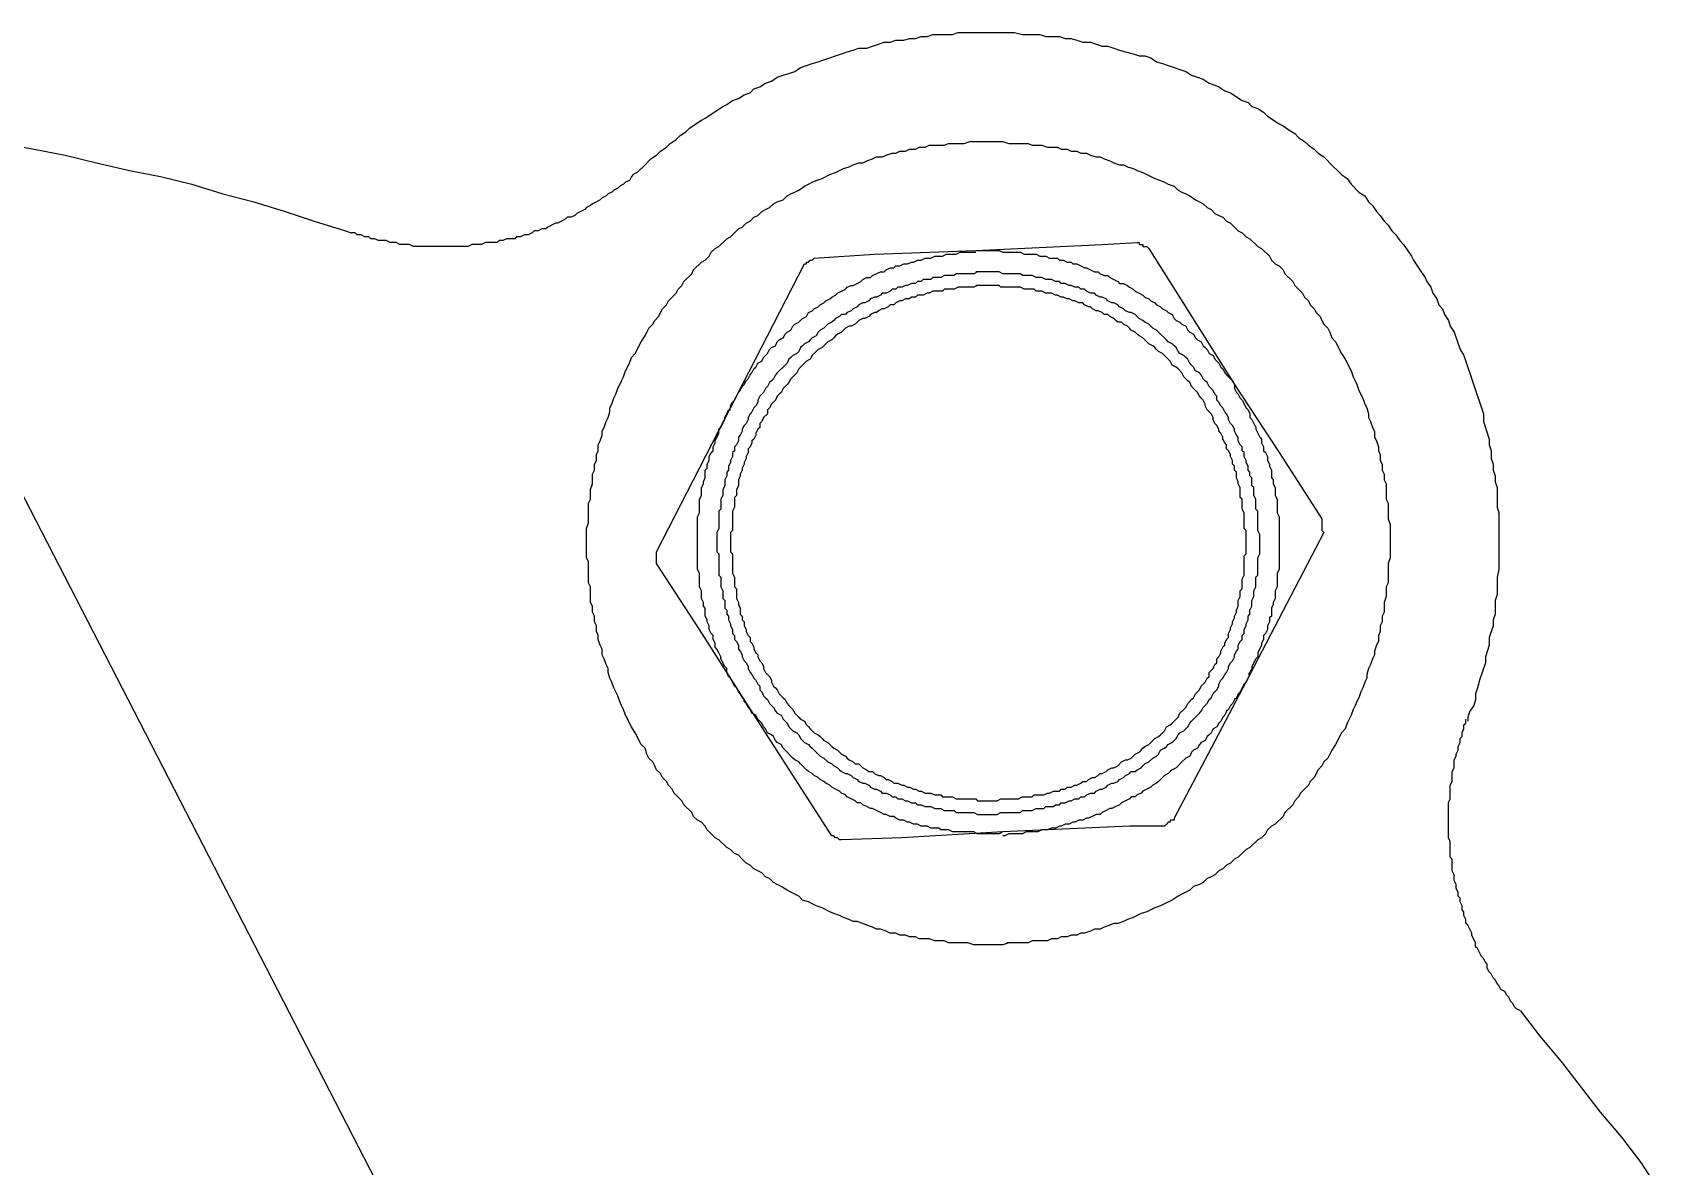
# Model space of a CAD drawing. Header units: inches. Extents: x 0 to 11, y 0.3 to 17.
# Drawn here: x 3.851 to 4.547, y 15.099 to 15.585 of the extents above; entities that cross this region are included whole.
import ezdxf

# ---------------------------------------------------------------- set-up
doc = ezdxf.new("R2010")
doc.units = ezdxf.units.IN
doc.header["$MEASUREMENT"] = 0
doc.layers.add('Layer 1', color=7, linetype='Continuous')

msp = doc.modelspace()

# ---------------------------------------------------------------- linework, layer by layer
at = {"layer": 'Layer 1', "color": 7, "lineweight": 25, "true_color": 0xffffff}
for points in [[(4.1125, 15.5275), (4.11583, 15.53083), (4.11833, 15.5325), (4.12, 15.53417), (4.1225, 15.53583), (4.12417, 15.5375), (4.12667, 15.53916), (4.12834, 15.54083), (4.13083, 15.5425), (4.1325, 15.54417), (4.1375, 15.5475), (4.13917, 15.54833), (4.14667, 15.55333), (4.14834, 15.55417), (4.15083, 15.55583), (4.15333, 15.55667), (4.15584, 15.55834), (4.15833, 15.55916), (4.16, 15.56083), (4.1625, 15.56167), (4.165, 15.56333), (4.1675, 15.56417), (4.17, 15.56584), (4.1725, 15.56666), (4.175, 15.5675), (4.1775, 15.56833), (4.18, 15.57), (4.1825, 15.57083), (4.185, 15.57167), (4.1875, 15.5725), (4.19, 15.57334), (4.1925, 15.57416), (4.195, 15.575), (4.1975, 15.57583), (4.2, 15.57667), (4.2025, 15.5775), (4.205, 15.57834), (4.20833, 15.57834), (4.21084, 15.57917), (4.21333, 15.58), (4.21583, 15.58083), (4.21834, 15.58083), (4.22083, 15.58167), (4.22417, 15.58167), (4.22666, 15.5825), (4.22917, 15.5825), (4.23167, 15.58333), (4.23416, 15.58333), (4.23667, 15.58417), (4.245, 15.58417), (4.2475, 15.585), (4.27167, 15.585), (4.275, 15.58417), (4.2825, 15.58417), (4.285, 15.58333), (4.29083, 15.58333), (4.29333, 15.5825), (4.29583, 15.5825), (4.29833, 15.58167), (4.30084, 15.58083), (4.30417, 15.58083), (4.30667, 15.58), (4.30916, 15.57917), (4.31167, 15.57917), (4.31417, 15.57834), (4.31666, 15.5775), (4.31917, 15.57667), (4.3225, 15.57583), (4.325, 15.575), (4.3275, 15.575), (4.33, 15.57416), (4.3325, 15.5725), (4.335, 15.57167), (4.3375, 15.57083), (4.34, 15.57), (4.3425, 15.56917), (4.345, 15.56833), (4.3475, 15.56666), (4.35, 15.56584), (4.3525, 15.565), (4.355, 15.56333), (4.3575, 15.5625), (4.35916, 15.56167), (4.36167, 15.56), (4.36417, 15.55916), (4.36917, 15.55583), (4.37166, 15.555), (4.37333, 15.55333), (4.37583, 15.5525), (4.37834, 15.55084), (4.38, 15.54917), (4.385, 15.54583), (4.38666, 15.545), (4.38917, 15.54333), (4.39167, 15.54167), (4.39333, 15.54), (4.39583, 15.53833), (4.3975, 15.53667), (4.4, 15.535), (4.40167, 15.53333), (4.40417, 15.53167), (4.40833, 15.5275), (4.41, 15.52583), (4.41167, 15.52417), (4.41416, 15.5225), (4.41583, 15.52), (4.41917, 15.51667), (4.42166, 15.515), (4.42333, 15.5125), (4.425, 15.51084), (4.42667, 15.50833), (4.42833, 15.50667), (4.43, 15.50416), (4.43167, 15.5025), (4.43334, 15.5), (4.435, 15.49833), (4.43667, 15.49584), (4.43833, 15.49417), (4.44166, 15.48916), (4.4425, 15.4875), (4.44417, 15.485), (4.44583, 15.4825), (4.4475, 15.48), (4.44833, 15.47833), (4.45, 15.47583), (4.45083, 15.47333), (4.4525, 15.47083), (4.45334, 15.46833), (4.455, 15.46667), (4.45583, 15.46417), (4.4575, 15.46167), (4.45833, 15.45917), (4.46, 15.45667), (4.4625, 15.44916), (4.46417, 15.44667), (4.4725, 15.42166), (4.4725, 15.41833), (4.475, 15.41083), (4.475, 15.40833), (4.47583, 15.40583), (4.47583, 15.4025), (4.47666, 15.4), (4.47666, 15.3975), (4.4775, 15.395), (4.4775, 15.3925), (4.47833, 15.39), (4.47833, 15.38167), (4.47917, 15.37916), (4.47917, 15.355), (4.47833, 15.35166), (4.47833, 15.34417), (4.4775, 15.34167), (4.4775, 15.33584), (4.47666, 15.33333), (4.47666, 15.33083), (4.475, 15.32583), (4.475, 15.3225), (4.47333, 15.3175), (4.47333, 15.315), (4.47083, 15.3075), (4.47, 15.30417), (4.46916, 15.30166), (4.46916, 15.29917), (4.46834, 15.29666), (4.46667, 15.29417), (4.46583, 15.29167), (4.46583, 15.29)], [(3.83833, 15.5375), (3.85166, 15.535), (3.865, 15.5325), (3.87834, 15.52917), (3.8925, 15.52583), (3.90584, 15.52334), (3.91917, 15.52), (3.9325, 15.51584), (3.94583, 15.5125), (3.95917, 15.50833), (3.97167, 15.50416), (3.985, 15.5), (3.9875, 15.49917)], [(4.26917, 15.195), (4.26667, 15.19417), (4.25416, 15.19417), (4.25167, 15.195), (4.24333, 15.195), (4.24167, 15.19583), (4.2375, 15.19583), (4.235, 15.19667), (4.23083, 15.19667), (4.22917, 15.1975), (4.22666, 15.1975), (4.225, 15.19834), (4.2225, 15.19834), (4.22083, 15.19916), (4.21834, 15.19916), (4.21667, 15.2), (4.21417, 15.20083), (4.2125, 15.20083), (4.21084, 15.20167), (4.20833, 15.2025), (4.20667, 15.20334), (4.20417, 15.20417), (4.2025, 15.20417), (4.20083, 15.205), (4.19833, 15.20583), (4.19667, 15.20667), (4.19417, 15.2075), (4.1925, 15.20833), (4.18917, 15.21), (4.18667, 15.21084), (4.185, 15.21167), (4.18334, 15.2125), (4.18083, 15.21333), (4.17917, 15.215), (4.1775, 15.21583), (4.17584, 15.21667), (4.17417, 15.2175), (4.17166, 15.21917), (4.17, 15.22), (4.16833, 15.22083), (4.16667, 15.2225), (4.165, 15.22333), (4.16333, 15.225), (4.16167, 15.22583), (4.16, 15.22666), (4.15833, 15.22833), (4.15666, 15.22917), (4.155, 15.23083), (4.15333, 15.2325), (4.15167, 15.23333), (4.15, 15.235), (4.14834, 15.23583), (4.145, 15.23916), (4.14333, 15.24), (4.14, 15.24333), (4.13917, 15.245), (4.1375, 15.24666), (4.13583, 15.2475), (4.13417, 15.24917), (4.13333, 15.25083), (4.13, 15.25416), (4.12916, 15.25583), (4.12583, 15.25917), (4.125, 15.26084), (4.12333, 15.2625), (4.1225, 15.26417), (4.12084, 15.26584), (4.12, 15.2675), (4.11833, 15.26917), (4.1175, 15.27083), (4.11667, 15.2725), (4.115, 15.27417), (4.11417, 15.27583), (4.11334, 15.27833), (4.11167, 15.28), (4.10916, 15.285), (4.1075, 15.2875), (4.105, 15.2925), (4.10417, 15.295), (4.10333, 15.29666), (4.1025, 15.29833), (4.10166, 15.30084), (4.1, 15.30417), (4.09917, 15.30667), (4.09833, 15.30834), (4.0975, 15.31083), (4.0975, 15.3125), (4.09667, 15.31417), (4.09583, 15.31666), (4.095, 15.31833), (4.095, 15.32083), (4.09416, 15.3225), (4.09334, 15.325), (4.09334, 15.32667), (4.0925, 15.32834), (4.0925, 15.33083), (4.09167, 15.3325), (4.09167, 15.335), (4.09083, 15.33667), (4.09083, 15.33917), (4.09, 15.34083), (4.09, 15.3475), (4.08917, 15.34917), (4.08917, 15.35833), (4.08833, 15.36), (4.08833, 15.3725), (4.08917, 15.375), (4.08917, 15.38333), (4.09, 15.385), (4.09, 15.38917), (4.09083, 15.39167), (4.09083, 15.39583), (4.09167, 15.3975), (4.09167, 15.4), (4.0925, 15.40167), (4.0925, 15.40417), (4.09334, 15.40583), (4.09334, 15.40833), (4.09416, 15.41), (4.095, 15.4125), (4.095, 15.41416), (4.09583, 15.41583), (4.09667, 15.41833), (4.0975, 15.42), (4.09833, 15.4225), (4.09833, 15.42417), (4.09917, 15.42584), (4.1, 15.42833), (4.10083, 15.43), (4.10166, 15.4325), (4.10333, 15.43583), (4.10417, 15.4375), (4.105, 15.44), (4.10667, 15.44333), (4.1075, 15.44583), (4.10916, 15.4475), (4.11167, 15.4525), (4.11334, 15.455), (4.11417, 15.45667), (4.115, 15.45833), (4.11667, 15.46), (4.1175, 15.46167), (4.11917, 15.46333), (4.12084, 15.46667), (4.1225, 15.46833), (4.12333, 15.47), (4.12667, 15.47333), (4.1275, 15.475), (4.12916, 15.47666), (4.13, 15.47833), (4.13333, 15.48167), (4.13417, 15.48333), (4.1375, 15.48667), (4.13917, 15.4875), (4.14084, 15.48916), (4.14167, 15.49083), (4.14333, 15.4925), (4.145, 15.49333), (4.14834, 15.49666), (4.15, 15.4975), (4.15333, 15.50083), (4.155, 15.50167), (4.15666, 15.50334), (4.15833, 15.50416), (4.16, 15.50583), (4.16167, 15.50667), (4.16333, 15.50833), (4.165, 15.50917), (4.16667, 15.51), (4.16833, 15.51166), (4.17, 15.5125), (4.1725, 15.51333), (4.17417, 15.515), (4.17584, 15.51584), (4.1775, 15.51667), (4.17917, 15.5175), (4.18167, 15.51917), (4.18334, 15.52), (4.185, 15.52083), (4.18667, 15.52167), (4.18917, 15.5225), (4.1925, 15.52417), (4.195, 15.525), (4.19667, 15.52583), (4.19833, 15.52667), (4.20083, 15.5275), (4.2025, 15.52833), (4.205, 15.52917), (4.20667, 15.52917), (4.20833, 15.53), (4.21084, 15.53083), (4.2125, 15.53167), (4.215, 15.53167), (4.21667, 15.5325), (4.21916, 15.53333), (4.22083, 15.53333), (4.2225, 15.53417), (4.225, 15.53417), (4.22666, 15.535), (4.22917, 15.535), (4.23083, 15.53583), (4.23333, 15.53583), (4.235, 15.53667), (4.24167, 15.53667), (4.24333, 15.5375), (4.25, 15.5375), (4.2525, 15.53833), (4.26667, 15.53833), (4.26917, 15.5375), (4.2775, 15.5375), (4.27917, 15.53667), (4.28333, 15.53667), (4.28583, 15.53583), (4.29, 15.53583), (4.29167, 15.535), (4.29417, 15.535), (4.29583, 15.53417), (4.29833, 15.53417), (4.3, 15.53333), (4.3025, 15.53333), (4.30417, 15.5325), (4.30667, 15.53167), (4.30834, 15.53167), (4.31, 15.53083), (4.3125, 15.53), (4.31417, 15.52917), (4.31666, 15.52833), (4.31833, 15.52833), (4.32, 15.5275), (4.3225, 15.52667), (4.32416, 15.52583), (4.32667, 15.525), (4.32834, 15.52417), (4.33167, 15.5225), (4.33417, 15.52167), (4.33584, 15.52083), (4.3375, 15.52), (4.34, 15.51917), (4.34167, 15.5175), (4.34334, 15.51667), (4.345, 15.51584), (4.34667, 15.515), (4.34917, 15.51333), (4.35083, 15.5125), (4.3525, 15.51166), (4.35417, 15.51), (4.35583, 15.50917), (4.3575, 15.5075), (4.35916, 15.50667), (4.36083, 15.50583), (4.3625, 15.50416), (4.36417, 15.50334), (4.36583, 15.50167), (4.3675, 15.5), (4.36917, 15.49917), (4.37084, 15.4975), (4.3725, 15.49666), (4.37583, 15.49333), (4.3775, 15.4925), (4.38083, 15.48916), (4.38167, 15.4875), (4.38333, 15.48583), (4.385, 15.485), (4.38666, 15.48333), (4.3875, 15.48167), (4.39084, 15.47833), (4.39167, 15.47666), (4.395, 15.47333), (4.39583, 15.47167), (4.3975, 15.47), (4.39834, 15.46833), (4.4, 15.46667), (4.40083, 15.465), (4.4025, 15.46333), (4.40333, 15.46167), (4.40417, 15.46), (4.40584, 15.45833), (4.40666, 15.45667), (4.4075, 15.45417), (4.40917, 15.4525), (4.41167, 15.4475), (4.41333, 15.445), (4.41583, 15.44), (4.41667, 15.4375), (4.4175, 15.43583), (4.41833, 15.43416), (4.41917, 15.43167), (4.42083, 15.42833), (4.42166, 15.42584), (4.4225, 15.42417), (4.42333, 15.42166), (4.42333, 15.42), (4.42417, 15.41833), (4.425, 15.41583), (4.42584, 15.41416), (4.42584, 15.41167), (4.42667, 15.41), (4.4275, 15.4075), (4.4275, 15.40583), (4.42833, 15.40417), (4.42833, 15.40167), (4.42917, 15.4), (4.42917, 15.3975), (4.43, 15.39583), (4.43, 15.39333), (4.43083, 15.39167), (4.43083, 15.385), (4.43167, 15.38333), (4.43167, 15.37667), (4.4325, 15.37417), (4.4325, 15.36), (4.43167, 15.3575), (4.43167, 15.34917), (4.43083, 15.3475), (4.43083, 15.34333), (4.43, 15.34083), (4.43, 15.33667), (4.42917, 15.335), (4.42917, 15.3325), (4.42833, 15.33083), (4.42833, 15.32834), (4.4275, 15.32667), (4.4275, 15.32416), (4.42667, 15.3225), (4.42584, 15.32), (4.42584, 15.31833), (4.425, 15.31666), (4.42417, 15.31417), (4.42333, 15.3125), (4.4225, 15.31), (4.4225, 15.30834), (4.42166, 15.30667), (4.42083, 15.30417), (4.42, 15.3025), (4.41917, 15.3), (4.41833, 15.29833), (4.4175, 15.29666), (4.41667, 15.295), (4.41583, 15.2925), (4.41416, 15.28916), (4.41333, 15.28667), (4.41167, 15.285), (4.40917, 15.28), (4.4075, 15.2775), (4.40666, 15.27583), (4.40584, 15.27417), (4.40417, 15.2725), (4.40333, 15.27083), (4.40167, 15.26917), (4.4, 15.26584), (4.39834, 15.26417), (4.3975, 15.2625), (4.39417, 15.25917), (4.39333, 15.2575), (4.39167, 15.25583), (4.39084, 15.25416), (4.3875, 15.25083), (4.38666, 15.24917), (4.38333, 15.24584), (4.38167, 15.245), (4.38, 15.24333), (4.37916, 15.24167), (4.3775, 15.24), (4.37583, 15.23916), (4.3725, 15.23583), (4.37084, 15.235), (4.3675, 15.23167), (4.36583, 15.23083), (4.36417, 15.22917), (4.3625, 15.22833), (4.36083, 15.22666), (4.35916, 15.22583), (4.3575, 15.22417), (4.35583, 15.22333), (4.35417, 15.2225), (4.3525, 15.22083), (4.35083, 15.22), (4.34833, 15.21917), (4.34667, 15.2175), (4.345, 15.21667), (4.34334, 15.21583), (4.34167, 15.215), (4.33917, 15.21333), (4.33584, 15.21167), (4.33417, 15.21084), (4.33167, 15.21), (4.32834, 15.20833), (4.32583, 15.2075), (4.32416, 15.20667), (4.3225, 15.20583), (4.32, 15.205), (4.31833, 15.20417), (4.31584, 15.20334), (4.31417, 15.20334), (4.3125, 15.2025), (4.31, 15.20167), (4.30834, 15.20083), (4.30583, 15.20083), (4.30417, 15.2), (4.30167, 15.19916), (4.3, 15.19916), (4.29833, 15.19834), (4.29583, 15.19834), (4.29417, 15.1975), (4.29167, 15.1975), (4.29, 15.19667), (4.2875, 15.19667), (4.28583, 15.19583), (4.27917, 15.19583), (4.2775, 15.195), (4.26833, 15.195)], [(4.1125, 15.5275), (4.11083, 15.52583), (4.11, 15.525), (4.10833, 15.52417), (4.1075, 15.52334), (4.10667, 15.52167), (4.105, 15.52083), (4.10417, 15.52), (4.1025, 15.51917), (4.10166, 15.51833), (4.1, 15.5175), (4.09917, 15.51667), (4.0975, 15.51584), (4.09667, 15.515), (4.095, 15.51417), (4.09416, 15.51333), (4.0925, 15.5125), (4.09083, 15.51166), (4.09, 15.51084), (4.08833, 15.51), (4.0875, 15.50917), (4.08584, 15.50833), (4.08417, 15.5075), (4.08333, 15.50667), (4.08167, 15.50583), (4.08, 15.50583), (4.07917, 15.505), (4.0775, 15.50416), (4.07583, 15.50334), (4.075, 15.50334), (4.07167, 15.50167), (4.07083, 15.50083), (4.06917, 15.50083), (4.0675, 15.5), (4.06584, 15.5), (4.065, 15.49917), (4.06333, 15.49833), (4.06167, 15.49833), (4.06, 15.4975), (4.05834, 15.4975), (4.0575, 15.49666), (4.05417, 15.49666), (4.0525, 15.49584), (4.05084, 15.49584), (4.05, 15.495), (4.045, 15.495), (4.04333, 15.49417), (4.03916, 15.49417), (4.0375, 15.49333), (4.01417, 15.49333), (4.0125, 15.49417), (4.00833, 15.49417), (4.00667, 15.495), (4.00416, 15.495), (4.0025, 15.49584), (3.99917, 15.49584), (3.9975, 15.49666), (3.99584, 15.49666), (3.995, 15.4975), (3.99333, 15.4975), (3.99167, 15.49833), (3.99, 15.49833), (3.98917, 15.49917), (3.9875, 15.49917)], [(4.18583, 15.48834), (4.21167, 15.49), (4.255, 15.49167)], [(4.255, 15.49167), (4.30916, 15.49417), (4.32416, 15.495), (4.325, 15.495), (4.325, 15.49417), (4.32667, 15.49417), (4.32667, 15.49333), (4.32834, 15.49333), (4.32917, 15.4925)], [(4.255, 15.49167), (4.265, 15.49167), (4.26667, 15.49083), (4.27417, 15.49083), (4.27583, 15.49), (4.28084, 15.49), (4.2825, 15.48916), (4.285, 15.48916), (4.28667, 15.48834), (4.29, 15.48834), (4.29083, 15.4875), (4.2925, 15.4875), (4.29417, 15.48667), (4.29583, 15.48667), (4.29666, 15.48583), (4.29833, 15.48583), (4.3, 15.485), (4.30167, 15.48416), (4.3025, 15.48416), (4.30583, 15.4825), (4.3075, 15.4825), (4.30834, 15.48167), (4.31, 15.48083), (4.31167, 15.48083), (4.3125, 15.48), (4.31417, 15.47917), (4.31584, 15.47833), (4.31666, 15.4775), (4.31833, 15.4775), (4.32, 15.47666), (4.32083, 15.47583), (4.3225, 15.475), (4.32333, 15.47417), (4.325, 15.47333), (4.32667, 15.4725), (4.3275, 15.47167), (4.32917, 15.47083), (4.33, 15.47), (4.33167, 15.46917), (4.3325, 15.46833), (4.33417, 15.4675), (4.335, 15.46667), (4.33667, 15.46583), (4.3375, 15.465), (4.33917, 15.46417), (4.34, 15.4625), (4.34083, 15.46167), (4.3425, 15.46084), (4.34334, 15.46), (4.345, 15.45917), (4.34583, 15.4575), (4.34667, 15.45667), (4.34833, 15.45583), (4.34917, 15.45417), (4.35, 15.45334), (4.35166, 15.4525), (4.3525, 15.45083), (4.35333, 15.45), (4.35417, 15.44916), (4.355, 15.4475), (4.35667, 15.44667), (4.3575, 15.445), (4.35833, 15.44417), (4.35916, 15.44333), (4.36, 15.44166), (4.36083, 15.44084), (4.36167, 15.43917), (4.3625, 15.43833), (4.36417, 15.43667), (4.365, 15.43583), (4.36583, 15.43416)], [(4.32917, 15.4925), (4.36583, 15.43416)], [(4.15, 15.42417), (4.15, 15.425), (4.15083, 15.42666), (4.15167, 15.4275), (4.15333, 15.43083), (4.15417, 15.43167), (4.155, 15.43334), (4.15584, 15.43416), (4.15666, 15.43583), (4.1575, 15.43667), (4.15833, 15.43833), (4.15917, 15.43917), (4.16, 15.44084), (4.16083, 15.44166), (4.16167, 15.44333), (4.16333, 15.44417), (4.16416, 15.44583), (4.165, 15.44667), (4.16583, 15.4475), (4.16667, 15.44916), (4.1675, 15.45), (4.16917, 15.45083), (4.17, 15.4525), (4.17083, 15.45334), (4.1725, 15.45417), (4.17333, 15.45583), (4.17417, 15.45667), (4.17584, 15.4575), (4.17667, 15.45917), (4.1775, 15.46), (4.17917, 15.46084), (4.18, 15.46167), (4.18083, 15.4625), (4.1825, 15.46333), (4.18334, 15.465), (4.185, 15.46583), (4.18583, 15.46667), (4.1875, 15.4675), (4.18833, 15.46833), (4.19, 15.46917), (4.19084, 15.47), (4.1925, 15.47083), (4.19333, 15.47167), (4.195, 15.4725), (4.19583, 15.47333), (4.1975, 15.47417), (4.19916, 15.475), (4.2, 15.47583), (4.20167, 15.47666), (4.2025, 15.47666), (4.20417, 15.4775), (4.20583, 15.47833), (4.20667, 15.47917), (4.20833, 15.48), (4.21, 15.48), (4.21084, 15.48083), (4.21417, 15.4825), (4.21583, 15.4825), (4.21667, 15.48333), (4.21834, 15.48416), (4.22, 15.48416), (4.22083, 15.485), (4.2225, 15.485), (4.22417, 15.48583), (4.22583, 15.48583), (4.2275, 15.48667), (4.22833, 15.48667), (4.23, 15.4875), (4.23167, 15.4875), (4.23333, 15.48834), (4.23583, 15.48834), (4.2375, 15.48916), (4.24083, 15.48916), (4.2425, 15.49), (4.24666, 15.49), (4.24833, 15.49083), (4.255, 15.49083)], [(4.15, 15.42417), (4.18167, 15.48583), (4.1825, 15.48583), (4.1825, 15.48667), (4.18334, 15.48667), (4.18416, 15.4875), (4.185, 15.4875), (4.18583, 15.48834)], [(4.25583, 15.4825), (4.25416, 15.48167), (4.24666, 15.48167), (4.24584, 15.48083), (4.24167, 15.48083), (4.24, 15.48), (4.23667, 15.48), (4.23583, 15.47917), (4.2325, 15.47917), (4.23167, 15.47833), (4.23, 15.47833), (4.22917, 15.4775), (4.2275, 15.4775), (4.22583, 15.47666), (4.225, 15.47666), (4.22333, 15.47583), (4.22167, 15.47583), (4.22083, 15.475), (4.21916, 15.475), (4.21834, 15.47417), (4.21667, 15.47333), (4.215, 15.47333), (4.21417, 15.4725), (4.2125, 15.47167), (4.21167, 15.47167), (4.21, 15.47083), (4.20917, 15.47), (4.2075, 15.46917), (4.20667, 15.46917), (4.205, 15.46833), (4.20417, 15.4675), (4.2025, 15.46667), (4.20167, 15.46583), (4.2, 15.465), (4.19916, 15.46417), (4.1975, 15.46417), (4.19667, 15.46333), (4.195, 15.4625), (4.19417, 15.46167), (4.19333, 15.46084), (4.19166, 15.46), (4.19, 15.45833), (4.18833, 15.4575), (4.1875, 15.45667), (4.18667, 15.455), (4.185, 15.45417), (4.18416, 15.45334), (4.18334, 15.4525), (4.18167, 15.45167), (4.18083, 15.45083), (4.18, 15.45), (4.17917, 15.44834), (4.17833, 15.4475), (4.17667, 15.44667), (4.17584, 15.44583), (4.175, 15.445), (4.17417, 15.44333), (4.17333, 15.4425), (4.1725, 15.44166), (4.17083, 15.44), (4.17, 15.43917), (4.16917, 15.43833), (4.16833, 15.43667), (4.1675, 15.43583), (4.16667, 15.435), (4.16583, 15.43334), (4.165, 15.4325), (4.16416, 15.43083), (4.16333, 15.43), (4.1625, 15.42917), (4.16167, 15.4275), (4.16167, 15.42666), (4.16083, 15.425), (4.16, 15.42417), (4.15917, 15.4225), (4.15833, 15.42166), (4.1575, 15.42), (4.1575, 15.41917), (4.15666, 15.4175), (4.15584, 15.41667), (4.155, 15.415), (4.155, 15.41416), (4.15417, 15.4125), (4.15333, 15.41167), (4.15333, 15.41), (4.1525, 15.40833), (4.15167, 15.4075), (4.15167, 15.40583), (4.15083, 15.405), (4.15083, 15.40333), (4.15, 15.40167), (4.15, 15.40083), (4.14917, 15.39917), (4.14917, 15.3975), (4.14834, 15.39667), (4.14834, 15.395), (4.1475, 15.39333), (4.1475, 15.39084), (4.14667, 15.38917), (4.14667, 15.38666), (4.14583, 15.385), (4.14583, 15.38083), (4.145, 15.38), (4.145, 15.3725), (4.14417, 15.37084), (4.14417, 15.3625), (4.145, 15.36167), (4.145, 15.3525), (4.14583, 15.35166), (4.14583, 15.3475), (4.14667, 15.34583), (4.14667, 15.3425), (4.1475, 15.34167), (4.1475, 15.33833), (4.14834, 15.3375), (4.14834, 15.33584), (4.14917, 15.335), (4.14917, 15.33333), (4.15, 15.33167), (4.15, 15.33083), (4.15083, 15.32917), (4.15083, 15.3275), (4.15167, 15.32667), (4.15167, 15.325), (4.1525, 15.32416), (4.15333, 15.3225), (4.15333, 15.32083), (4.15417, 15.32), (4.155, 15.31833), (4.155, 15.3175), (4.15584, 15.31584), (4.15666, 15.315), (4.1575, 15.31333), (4.1575, 15.3125), (4.15833, 15.31083), (4.15917, 15.31), (4.16, 15.30834), (4.16083, 15.3075), (4.16167, 15.30583), (4.1625, 15.305), (4.1625, 15.30333), (4.16333, 15.3025), (4.16416, 15.30084), (4.165, 15.3), (4.16583, 15.29917), (4.16667, 15.2975), (4.1675, 15.29666), (4.16833, 15.29583), (4.16917, 15.29417), (4.17, 15.29333), (4.17166, 15.2925), (4.1725, 15.29083), (4.17333, 15.29), (4.17417, 15.28916), (4.175, 15.2875), (4.17584, 15.28667), (4.17667, 15.28583), (4.17833, 15.285), (4.17917, 15.28417), (4.18, 15.2825), (4.18083, 15.28167), (4.18167, 15.28083), (4.18334, 15.28), (4.18416, 15.27917), (4.185, 15.27833), (4.18667, 15.27667), (4.1875, 15.27583), (4.18833, 15.275), (4.19, 15.27417), (4.19166, 15.2725), (4.19333, 15.27167), (4.19417, 15.27083), (4.19583, 15.27), (4.19667, 15.26917), (4.1975, 15.26833), (4.19916, 15.2675), (4.2, 15.2675), (4.20167, 15.26667), (4.2025, 15.26584), (4.20417, 15.265), (4.205, 15.26417), (4.20667, 15.26333), (4.2075, 15.26333), (4.20917, 15.2625), (4.21, 15.26166), (4.21167, 15.26084), (4.2125, 15.26084), (4.21417, 15.26), (4.215, 15.25917), (4.21667, 15.25917), (4.21834, 15.25833), (4.21916, 15.2575), (4.22083, 15.2575), (4.22167, 15.25667), (4.22333, 15.25667), (4.225, 15.25583), (4.22583, 15.25583), (4.2275, 15.255), (4.22917, 15.255), (4.23, 15.25416), (4.23167, 15.25416), (4.23333, 15.25334), (4.23583, 15.25334), (4.2375, 15.2525), (4.24, 15.2525), (4.24167, 15.25167), (4.24584, 15.25167), (4.24666, 15.25083), (4.25416, 15.25083), (4.25583, 15.25), (4.26417, 15.25), (4.26584, 15.25083), (4.27417, 15.25083), (4.275, 15.25167), (4.27917, 15.25167), (4.28084, 15.2525), (4.28417, 15.2525), (4.285, 15.25334), (4.28833, 15.25334), (4.28916, 15.25416), (4.29083, 15.25416), (4.29167, 15.255), (4.29333, 15.255), (4.295, 15.25583), (4.29583, 15.25583), (4.2975, 15.25667), (4.29917, 15.25667), (4.3, 15.2575), (4.30167, 15.2575), (4.3025, 15.25833), (4.30417, 15.25917), (4.30583, 15.25917), (4.30667, 15.26), (4.30834, 15.26084), (4.30916, 15.26084), (4.31083, 15.26166), (4.31167, 15.2625), (4.31333, 15.26333), (4.31417, 15.26333), (4.31584, 15.26417), (4.31666, 15.265), (4.31833, 15.26584), (4.31917, 15.26667), (4.32083, 15.2675), (4.32167, 15.26833), (4.32333, 15.26833), (4.32416, 15.26917), (4.32583, 15.27), (4.32667, 15.27083), (4.3275, 15.27167), (4.32917, 15.2725), (4.33083, 15.27417), (4.3325, 15.275), (4.33333, 15.27583), (4.33417, 15.2775), (4.33584, 15.27833), (4.33667, 15.27917), (4.3375, 15.28), (4.33917, 15.28083), (4.34, 15.28167), (4.34083, 15.2825), (4.34167, 15.28417), (4.3425, 15.285), (4.34416, 15.28583), (4.345, 15.28667), (4.34583, 15.2875), (4.34667, 15.28916), (4.3475, 15.29), (4.34833, 15.29083), (4.35, 15.2925), (4.35083, 15.29333), (4.35166, 15.29417), (4.3525, 15.29583), (4.35333, 15.29666), (4.35417, 15.2975), (4.355, 15.29917), (4.35583, 15.3), (4.35667, 15.30166), (4.3575, 15.3025), (4.35833, 15.30333), (4.35916, 15.305), (4.35916, 15.30583), (4.36, 15.3075), (4.36083, 15.30834), (4.36167, 15.31), (4.3625, 15.31083), (4.36334, 15.3125), (4.36334, 15.31333), (4.36417, 15.315), (4.365, 15.31584), (4.36583, 15.3175), (4.36583, 15.31833), (4.36667, 15.32), (4.3675, 15.32083), (4.3675, 15.3225), (4.36833, 15.32416), (4.36917, 15.325), (4.36917, 15.32667), (4.37, 15.3275), (4.37, 15.32917), (4.37084, 15.33083), (4.37084, 15.33167), (4.37166, 15.33333), (4.37166, 15.335), (4.3725, 15.33584), (4.3725, 15.3375), (4.37333, 15.33917), (4.37333, 15.34167), (4.37417, 15.34333), (4.37417, 15.34583), (4.375, 15.3475), (4.375, 15.35166), (4.37583, 15.3525), (4.37583, 15.36), (4.37667, 15.36167), (4.37667, 15.37), (4.37583, 15.37166), (4.37583, 15.38), (4.375, 15.38083), (4.375, 15.385), (4.37417, 15.38666), (4.37417, 15.39), (4.37333, 15.39084), (4.37333, 15.39417), (4.3725, 15.395), (4.3725, 15.39667), (4.37166, 15.3975), (4.37166, 15.39917), (4.37084, 15.40083), (4.37084, 15.40167), (4.37, 15.40333), (4.37, 15.405), (4.36917, 15.40583), (4.36917, 15.4075), (4.36833, 15.40833), (4.3675, 15.41), (4.3675, 15.41167), (4.36667, 15.4125), (4.36583, 15.41416), (4.36583, 15.415), (4.365, 15.41667), (4.36417, 15.4175), (4.36334, 15.41917), (4.36334, 15.42), (4.3625, 15.42166), (4.36167, 15.4225), (4.36083, 15.42417), (4.36, 15.425), (4.35916, 15.42666), (4.35833, 15.4275), (4.35833, 15.42917), (4.3575, 15.43), (4.35667, 15.43167), (4.35583, 15.4325), (4.355, 15.43334), (4.35417, 15.435), (4.35333, 15.43583), (4.3525, 15.43667), (4.35166, 15.43833), (4.35083, 15.43917), (4.34917, 15.44), (4.34833, 15.44166), (4.3475, 15.4425), (4.34667, 15.44333), (4.34583, 15.445), (4.345, 15.44583), (4.34416, 15.44667), (4.3425, 15.4475), (4.34167, 15.44834), (4.34083, 15.45), (4.34, 15.45083), (4.33917, 15.45167), (4.3375, 15.4525), (4.33667, 15.45334), (4.33584, 15.45417), (4.33417, 15.45583), (4.33333, 15.45667), (4.3325, 15.4575), (4.33083, 15.45833), (4.32917, 15.46), (4.3275, 15.46084), (4.32667, 15.46167), (4.325, 15.4625), (4.32416, 15.46333), (4.32333, 15.46417), (4.32167, 15.465), (4.32083, 15.465), (4.31917, 15.46583), (4.31833, 15.46667), (4.31666, 15.4675), (4.31584, 15.46833), (4.31417, 15.46917), (4.31333, 15.46917), (4.31167, 15.47), (4.31083, 15.47083), (4.30916, 15.47167), (4.30834, 15.47167), (4.30667, 15.4725), (4.30583, 15.47333), (4.30417, 15.47333), (4.3025, 15.47417), (4.30167, 15.475), (4.3, 15.475), (4.29917, 15.47583), (4.2975, 15.47583), (4.29583, 15.47666), (4.295, 15.47666), (4.29333, 15.4775), (4.29167, 15.4775), (4.29083, 15.47833), (4.28916, 15.47833), (4.2875, 15.47917), (4.285, 15.47917), (4.28333, 15.48), (4.28084, 15.48), (4.27917, 15.48083), (4.275, 15.48083), (4.27417, 15.48167), (4.26667, 15.48167), (4.265, 15.4825), (4.255, 15.4825)], [(4.25583, 15.47666), (4.25416, 15.47583), (4.2475, 15.47583), (4.24584, 15.475), (4.24167, 15.475), (4.24083, 15.47417), (4.23667, 15.47417), (4.235, 15.47333), (4.23416, 15.47333), (4.2325, 15.4725), (4.23, 15.4725), (4.22917, 15.47167), (4.2275, 15.47167), (4.22666, 15.47083), (4.225, 15.47083), (4.22333, 15.47), (4.2225, 15.47), (4.22083, 15.46917), (4.22, 15.46833), (4.21834, 15.46833), (4.2175, 15.4675), (4.21583, 15.46667), (4.215, 15.46667), (4.21333, 15.46583), (4.2125, 15.465), (4.21167, 15.465), (4.21, 15.46417), (4.20917, 15.46333), (4.2075, 15.4625), (4.20667, 15.4625), (4.205, 15.46167), (4.20334, 15.46), (4.20167, 15.45917), (4.20083, 15.45917), (4.19916, 15.45833), (4.1975, 15.45667), (4.19583, 15.45583), (4.195, 15.455), (4.19417, 15.45417), (4.19333, 15.45334), (4.19166, 15.4525), (4.19084, 15.45167), (4.19, 15.45083), (4.18917, 15.45), (4.1875, 15.44916), (4.18667, 15.44834), (4.18583, 15.4475), (4.185, 15.44667), (4.18416, 15.445), (4.1825, 15.44417), (4.18167, 15.44333), (4.18083, 15.4425), (4.17917, 15.44084), (4.17833, 15.43917), (4.17667, 15.4375), (4.17584, 15.43667), (4.175, 15.435), (4.17417, 15.43416), (4.17333, 15.43334), (4.1725, 15.4325), (4.17166, 15.43083), (4.17083, 15.43), (4.17, 15.42917), (4.16917, 15.4275), (4.16833, 15.42666), (4.1675, 15.42584), (4.16667, 15.42417), (4.16583, 15.42333), (4.16583, 15.42166), (4.16416, 15.42), (4.16333, 15.41833), (4.1625, 15.4175), (4.1625, 15.41583), (4.16167, 15.415), (4.16083, 15.41333), (4.16083, 15.4125), (4.16, 15.41083), (4.15917, 15.41), (4.15917, 15.40917), (4.15833, 15.4075), (4.1575, 15.40667), (4.1575, 15.405), (4.15666, 15.40333), (4.15666, 15.4025), (4.15584, 15.40083), (4.15584, 15.4), (4.155, 15.39834), (4.155, 15.3975), (4.15417, 15.39583), (4.15417, 15.395), (4.15333, 15.39333), (4.15333, 15.39084), (4.1525, 15.38917), (4.1525, 15.38666), (4.15167, 15.38584), (4.15167, 15.38167), (4.15083, 15.38), (4.15083, 15.37166), (4.15, 15.37084), (4.15, 15.3625), (4.15083, 15.36167), (4.15083, 15.35333), (4.15167, 15.35166), (4.15167, 15.3475), (4.1525, 15.34667), (4.1525, 15.3425), (4.15333, 15.34083), (4.15333, 15.34), (4.15417, 15.33833), (4.15417, 15.33584), (4.155, 15.335), (4.155, 15.33333), (4.15584, 15.3325), (4.15584, 15.33083), (4.15666, 15.32917), (4.15666, 15.32834), (4.1575, 15.32667), (4.15833, 15.32583), (4.15833, 15.32416), (4.15917, 15.32334), (4.16, 15.32167), (4.16, 15.32083), (4.16083, 15.31917), (4.16167, 15.31833), (4.16167, 15.3175), (4.1625, 15.31584), (4.16333, 15.315), (4.16416, 15.31333), (4.16416, 15.3125), (4.165, 15.31083), (4.16583, 15.31), (4.16667, 15.30916), (4.1675, 15.3075), (4.1675, 15.30667), (4.16833, 15.305), (4.16917, 15.30417), (4.17, 15.30333), (4.17083, 15.30166), (4.17166, 15.30084), (4.1725, 15.3), (4.17333, 15.29917), (4.17417, 15.2975), (4.175, 15.29666), (4.17667, 15.295), (4.1775, 15.29333), (4.17917, 15.29167), (4.18, 15.29083), (4.18167, 15.29), (4.1825, 15.28833), (4.18334, 15.2875), (4.18416, 15.28667), (4.185, 15.28583), (4.18583, 15.285), (4.1875, 15.28417), (4.18833, 15.28333), (4.18917, 15.2825), (4.19, 15.28167), (4.19166, 15.28083), (4.1925, 15.28), (4.19333, 15.27917), (4.19417, 15.27833), (4.19583, 15.2775), (4.1975, 15.27583), (4.19916, 15.275), (4.2, 15.27417), (4.20083, 15.27334), (4.2025, 15.2725), (4.20334, 15.27167), (4.205, 15.27167), (4.20583, 15.27083), (4.20667, 15.27), (4.20833, 15.26917), (4.20917, 15.26833), (4.21084, 15.26833), (4.21167, 15.2675), (4.21333, 15.26667), (4.21417, 15.26667), (4.21583, 15.26584), (4.21667, 15.265), (4.2175, 15.265), (4.21916, 15.26417), (4.22, 15.26333), (4.22167, 15.26333), (4.22333, 15.2625), (4.22417, 15.2625), (4.22583, 15.26166), (4.22666, 15.26166), (4.22833, 15.26084), (4.22917, 15.26084), (4.23083, 15.26), (4.23167, 15.26), (4.23333, 15.25917), (4.23583, 15.25917), (4.2375, 15.25833), (4.24, 15.25833), (4.24083, 15.2575), (4.245, 15.2575), (4.24666, 15.25667), (4.255, 15.25667), (4.25583, 15.25583), (4.26417, 15.25583), (4.26584, 15.25667), (4.27334, 15.25667), (4.275, 15.2575), (4.27917, 15.2575), (4.28, 15.25833), (4.28417, 15.25833), (4.28583, 15.25917), (4.28667, 15.25917), (4.28833, 15.26), (4.29083, 15.26), (4.29167, 15.26084), (4.29333, 15.26084), (4.29417, 15.26166), (4.29583, 15.26166), (4.2975, 15.2625), (4.29833, 15.2625), (4.3, 15.26333), (4.30084, 15.26417), (4.3025, 15.26417), (4.30333, 15.265), (4.305, 15.26584), (4.30583, 15.26584), (4.3075, 15.26667), (4.30834, 15.2675), (4.30916, 15.2675), (4.31083, 15.26833), (4.31167, 15.26917), (4.31333, 15.27), (4.31417, 15.27), (4.31584, 15.27083), (4.3175, 15.2725), (4.31917, 15.27334), (4.32, 15.27334), (4.32167, 15.27417), (4.32333, 15.27583), (4.325, 15.27667), (4.32583, 15.2775), (4.32667, 15.27833), (4.3275, 15.27917), (4.32917, 15.28), (4.33, 15.28083), (4.33083, 15.28167), (4.33167, 15.2825), (4.33333, 15.28333), (4.33417, 15.28417), (4.335, 15.285), (4.33584, 15.28583), (4.33667, 15.2875), (4.33833, 15.28833), (4.33917, 15.28916), (4.34, 15.29), (4.34083, 15.29083), (4.34167, 15.29167), (4.3425, 15.29333), (4.34416, 15.295), (4.345, 15.29583), (4.34583, 15.2975), (4.34667, 15.29833), (4.3475, 15.29917), (4.34833, 15.3), (4.34917, 15.30166), (4.35, 15.3025), (4.35083, 15.30333), (4.35166, 15.305), (4.3525, 15.30583), (4.35333, 15.30667), (4.35417, 15.30834), (4.355, 15.30916), (4.355, 15.31083), (4.35667, 15.3125), (4.3575, 15.31417), (4.35833, 15.315), (4.35833, 15.31666), (4.35916, 15.3175), (4.36, 15.31917), (4.36, 15.32), (4.36083, 15.32167), (4.36167, 15.3225), (4.36167, 15.32334), (4.3625, 15.325), (4.36334, 15.32583), (4.36334, 15.3275), (4.36417, 15.32917), (4.36417, 15.33), (4.365, 15.33167), (4.365, 15.3325), (4.36583, 15.33417), (4.36583, 15.335), (4.36667, 15.33667), (4.36667, 15.3375), (4.3675, 15.33917), (4.3675, 15.34167), (4.36833, 15.34333), (4.36833, 15.34583), (4.36917, 15.34667), (4.36917, 15.35083), (4.37, 15.3525), (4.37, 15.36083), (4.37084, 15.36167), (4.37084, 15.37166), (4.37, 15.3725), (4.37, 15.37916), (4.36917, 15.38083), (4.36917, 15.385), (4.36833, 15.38584), (4.36833, 15.39), (4.3675, 15.39167), (4.3675, 15.3925), (4.36667, 15.39417), (4.36667, 15.39667), (4.36583, 15.3975), (4.36583, 15.39917), (4.365, 15.4), (4.365, 15.40167), (4.36417, 15.40333), (4.36417, 15.40417), (4.36334, 15.40583), (4.3625, 15.40667), (4.3625, 15.40833), (4.36167, 15.40917), (4.36083, 15.41083), (4.36083, 15.41167), (4.36, 15.41333), (4.35916, 15.41416), (4.35916, 15.415), (4.35833, 15.41667), (4.3575, 15.4175), (4.35667, 15.41917), (4.35667, 15.42), (4.35583, 15.42166), (4.35417, 15.42333), (4.35333, 15.425), (4.35333, 15.42584), (4.3525, 15.4275), (4.35166, 15.42833), (4.35083, 15.42917), (4.35, 15.43083), (4.34917, 15.43167), (4.34833, 15.4325), (4.3475, 15.43334), (4.34667, 15.435), (4.34583, 15.43583), (4.34416, 15.4375), (4.34334, 15.43917), (4.34167, 15.44084), (4.34083, 15.44166), (4.33917, 15.4425), (4.33833, 15.44417), (4.3375, 15.445), (4.33667, 15.44583), (4.33584, 15.44667), (4.335, 15.4475), (4.33333, 15.44834), (4.3325, 15.44916), (4.33167, 15.45), (4.33083, 15.45083), (4.32917, 15.45167), (4.32834, 15.4525), (4.3275, 15.45334), (4.32667, 15.45417), (4.325, 15.455), (4.32416, 15.45583), (4.32333, 15.45667), (4.32167, 15.4575), (4.32083, 15.45833), (4.32, 15.45917), (4.31833, 15.46), (4.3175, 15.46084), (4.31584, 15.46084), (4.315, 15.46167), (4.31417, 15.4625), (4.3125, 15.46333), (4.31167, 15.46417), (4.31, 15.46417), (4.30916, 15.465), (4.3075, 15.46583), (4.30667, 15.46583), (4.305, 15.46667), (4.30417, 15.4675), (4.30333, 15.4675), (4.30167, 15.46833), (4.30084, 15.46917), (4.29917, 15.46917), (4.2975, 15.47), (4.29666, 15.47), (4.295, 15.47083), (4.29417, 15.47083), (4.2925, 15.47167), (4.29167, 15.47167), (4.29, 15.4725), (4.28916, 15.4725), (4.2875, 15.47333), (4.285, 15.47333), (4.28333, 15.47417), (4.28084, 15.47417), (4.28, 15.475), (4.27583, 15.475), (4.27417, 15.47583), (4.26584, 15.47583), (4.265, 15.47666), (4.255, 15.47666)], [(4.36583, 15.43416), (4.36583, 15.4325), (4.36667, 15.43083), (4.3675, 15.43), (4.36833, 15.42833), (4.36917, 15.4275), (4.37084, 15.42417), (4.37166, 15.42333), (4.3725, 15.42166), (4.3725, 15.42), (4.37333, 15.41917), (4.375, 15.41583), (4.375, 15.415), (4.37667, 15.41167), (4.3775, 15.41083), (4.3775, 15.40917), (4.37834, 15.4075), (4.37834, 15.40583), (4.37916, 15.405), (4.38, 15.40333), (4.38, 15.40167), (4.38083, 15.4), (4.38083, 15.39917), (4.38167, 15.3975), (4.38167, 15.39417), (4.3825, 15.39333), (4.3825, 15.39167), (4.38333, 15.39), (4.38333, 15.38666), (4.38417, 15.385), (4.38417, 15.37916), (4.385, 15.3775), (4.385, 15.355), (4.38417, 15.35333), (4.38417, 15.3475), (4.38333, 15.34583), (4.38333, 15.3425), (4.3825, 15.34083), (4.3825, 15.34), (4.38167, 15.33833), (4.38167, 15.335), (4.38083, 15.33417), (4.38083, 15.3325), (4.38, 15.33083), (4.38, 15.32917), (4.37916, 15.3275), (4.37834, 15.32667), (4.37834, 15.325), (4.3775, 15.32334), (4.3775, 15.3225), (4.37583, 15.31917), (4.37583, 15.3175), (4.375, 15.31666), (4.37333, 15.31333), (4.37333, 15.3125), (4.3725, 15.31083), (4.37166, 15.31)], [(4.36583, 15.43416), (4.385, 15.405), (4.40333, 15.37667)], [(4.15584, 15.29917), (4.13666, 15.32917), (4.11833, 15.3575), (4.11833, 15.3625), (4.15, 15.42417)], [(4.26667, 15.2425), (4.265, 15.24167), (4.25583, 15.24167), (4.25416, 15.2425), (4.245, 15.2425), (4.24333, 15.24333), (4.24, 15.24333), (4.23917, 15.24417), (4.23583, 15.24417), (4.23416, 15.245), (4.23167, 15.245), (4.23, 15.24584), (4.22833, 15.24584), (4.22666, 15.24666), (4.22583, 15.24666), (4.22417, 15.2475), (4.2225, 15.2475), (4.22083, 15.24833), (4.22, 15.24917), (4.21834, 15.24917), (4.21667, 15.25), (4.21583, 15.25), (4.21417, 15.25083), (4.2125, 15.25167), (4.21084, 15.2525), (4.21, 15.2525), (4.20833, 15.25334), (4.20667, 15.25416), (4.20583, 15.255), (4.20417, 15.255), (4.20334, 15.25583), (4.20167, 15.25667), (4.2, 15.2575), (4.19916, 15.25833), (4.1975, 15.25917), (4.19667, 15.26), (4.195, 15.26084), (4.19333, 15.26166), (4.1925, 15.2625), (4.19084, 15.26333), (4.19, 15.26417), (4.18833, 15.265), (4.1875, 15.26584), (4.18583, 15.26667), (4.185, 15.2675), (4.18334, 15.26833), (4.1825, 15.26917), (4.18167, 15.27), (4.18, 15.27167), (4.17917, 15.2725), (4.1775, 15.27334), (4.17667, 15.27417), (4.17584, 15.275), (4.17417, 15.27667), (4.17333, 15.2775), (4.1725, 15.27833), (4.17166, 15.28), (4.17, 15.28083), (4.16917, 15.28167), (4.16833, 15.28333), (4.1675, 15.28417), (4.16583, 15.285), (4.165, 15.28667), (4.16416, 15.2875), (4.16333, 15.28916), (4.1625, 15.29), (4.16167, 15.29083), (4.16083, 15.2925), (4.15917, 15.29333), (4.15833, 15.295), (4.1575, 15.29583), (4.15666, 15.2975), (4.15584, 15.29833), (4.15584, 15.29917), (4.155, 15.3), (4.15417, 15.30166), (4.15333, 15.3025), (4.1525, 15.30417), (4.15167, 15.305), (4.15, 15.30834), (4.14917, 15.30916), (4.14834, 15.31083), (4.14834, 15.3125), (4.1475, 15.31333), (4.14583, 15.31666), (4.14583, 15.3175), (4.145, 15.31917), (4.14417, 15.32083), (4.14333, 15.32167), (4.14333, 15.32334), (4.1425, 15.325), (4.1425, 15.32667), (4.14167, 15.3275), (4.14084, 15.32917), (4.14084, 15.33083), (4.14, 15.3325), (4.14, 15.33333), (4.13917, 15.335), (4.13917, 15.33833), (4.13833, 15.33917), (4.13833, 15.34083), (4.1375, 15.3425), (4.1375, 15.34583), (4.13666, 15.3475), (4.13666, 15.35333), (4.13583, 15.355), (4.13583, 15.3775), (4.13666, 15.37916), (4.13666, 15.385), (4.1375, 15.38666), (4.1375, 15.39), (4.13833, 15.39167), (4.13833, 15.3925), (4.13917, 15.39417), (4.13917, 15.3975), (4.14, 15.39834), (4.14, 15.4), (4.14084, 15.40167), (4.14084, 15.40333), (4.14167, 15.405), (4.1425, 15.40583), (4.1425, 15.4075), (4.14333, 15.40917), (4.14333, 15.41), (4.145, 15.41333), (4.145, 15.415), (4.14583, 15.41583), (4.1475, 15.41917), (4.1475, 15.42), (4.14834, 15.42166), (4.14917, 15.42333), (4.15, 15.42333)], [(3.8325, 15.41416), (4.0275, 15.03583), (3.98083, 14.98916)], [(4.40333, 15.37667), (4.40333, 15.37166), (4.40417, 15.37084), (4.3725, 15.31)], [(4.3725, 15.31), (4.37084, 15.30667), (4.37, 15.30583), (4.36833, 15.3025), (4.3675, 15.30166), (4.36667, 15.3), (4.36583, 15.29917), (4.365, 15.2975), (4.36417, 15.29666), (4.36334, 15.295), (4.3625, 15.29417), (4.36167, 15.2925), (4.36083, 15.29167), (4.36, 15.29), (4.35916, 15.28916), (4.35833, 15.2875), (4.35667, 15.28667), (4.35583, 15.285), (4.355, 15.28417), (4.35417, 15.28333), (4.35333, 15.28167), (4.35166, 15.28083), (4.35083, 15.28), (4.35, 15.27833), (4.34833, 15.2775), (4.3475, 15.27667), (4.34667, 15.275), (4.345, 15.27417), (4.34334, 15.2725), (4.34167, 15.27083), (4.34083, 15.27), (4.33917, 15.26917), (4.33833, 15.26833), (4.3375, 15.2675), (4.33584, 15.26667), (4.335, 15.26584), (4.33333, 15.26417), (4.3325, 15.26333), (4.33083, 15.2625), (4.33, 15.26166), (4.32834, 15.26084), (4.32667, 15.26), (4.32583, 15.25917), (4.32416, 15.25833), (4.32333, 15.2575), (4.32167, 15.2575), (4.32083, 15.25667), (4.31917, 15.25583), (4.3175, 15.255), (4.31666, 15.25416), (4.315, 15.25334), (4.31333, 15.2525), (4.3125, 15.2525), (4.31083, 15.25167), (4.30916, 15.25083), (4.30834, 15.25), (4.30667, 15.25), (4.30333, 15.24833), (4.3025, 15.24833), (4.30084, 15.2475), (4.29917, 15.2475), (4.2975, 15.24666), (4.29666, 15.24666), (4.295, 15.24584), (4.29333, 15.24584), (4.29167, 15.245), (4.29083, 15.245), (4.28916, 15.24417), (4.2875, 15.24417), (4.28583, 15.24333), (4.28333, 15.24333), (4.28166, 15.2425), (4.27667, 15.2425), (4.275, 15.24167), (4.26917, 15.24167), (4.2675, 15.24083), (4.26667, 15.24083)], [(4.3725, 15.31), (4.35583, 15.27833), (4.34, 15.24833)], [(4.26667, 15.2425), (4.22333, 15.24), (4.1975, 15.23916), (4.19667, 15.23916), (4.19583, 15.24), (4.195, 15.24), (4.19417, 15.24083), (4.19333, 15.24083), (4.15584, 15.29917)], [(4.48834, 15.16583), (4.48667, 15.16667), (4.48583, 15.1675), (4.485, 15.16917), (4.48416, 15.17), (4.48333, 15.17166), (4.4825, 15.1725), (4.48167, 15.17417), (4.48, 15.175), (4.47917, 15.17666), (4.47833, 15.1775), (4.4775, 15.17917), (4.47666, 15.18), (4.47583, 15.18167), (4.475, 15.1825), (4.47417, 15.18416), (4.47417, 15.18583), (4.47333, 15.18667), (4.4725, 15.18833), (4.47167, 15.18917), (4.47083, 15.19084), (4.47, 15.1925), (4.46916, 15.19333), (4.46916, 15.195), (4.4675, 15.19834), (4.4675, 15.19916), (4.46583, 15.2025), (4.465, 15.20334), (4.465, 15.205), (4.46417, 15.20667), (4.46417, 15.20833), (4.46333, 15.20917), (4.46333, 15.21084), (4.4625, 15.2125), (4.4625, 15.21417), (4.46167, 15.215), (4.46167, 15.21667), (4.46084, 15.21833), (4.46084, 15.22), (4.46, 15.22167), (4.46, 15.22417), (4.45917, 15.22583), (4.45917, 15.23083), (4.45833, 15.23167), (4.45833, 15.23834), (4.4575, 15.24), (4.4575, 15.255), (4.45833, 15.25667), (4.45833, 15.2625), (4.45917, 15.26417), (4.45917, 15.26833), (4.46, 15.27), (4.46, 15.27334), (4.46084, 15.275), (4.46084, 15.27583), (4.46167, 15.2775), (4.46167, 15.27917), (4.4625, 15.28083), (4.4625, 15.2825), (4.46333, 15.28333), (4.46333, 15.285), (4.46417, 15.28667), (4.46417, 15.28833), (4.465, 15.28916), (4.465, 15.29083)], [(4.34, 15.24833), (4.34, 15.2475), (4.33833, 15.2475), (4.33833, 15.24666), (4.3375, 15.24666), (4.33667, 15.24584), (4.33584, 15.245)], [(4.33584, 15.245), (4.32083, 15.245), (4.26667, 15.2425)], [(4.48834, 15.16583), (4.49666, 15.155), (4.50583, 15.14417), (4.5225, 15.1225), (4.53166, 15.11167), (4.54, 15.10083), (4.5475, 15.08917)]]:
    msp.add_lwpolyline(points, dxfattribs=at)

doc.saveas('drawing.dxf')
